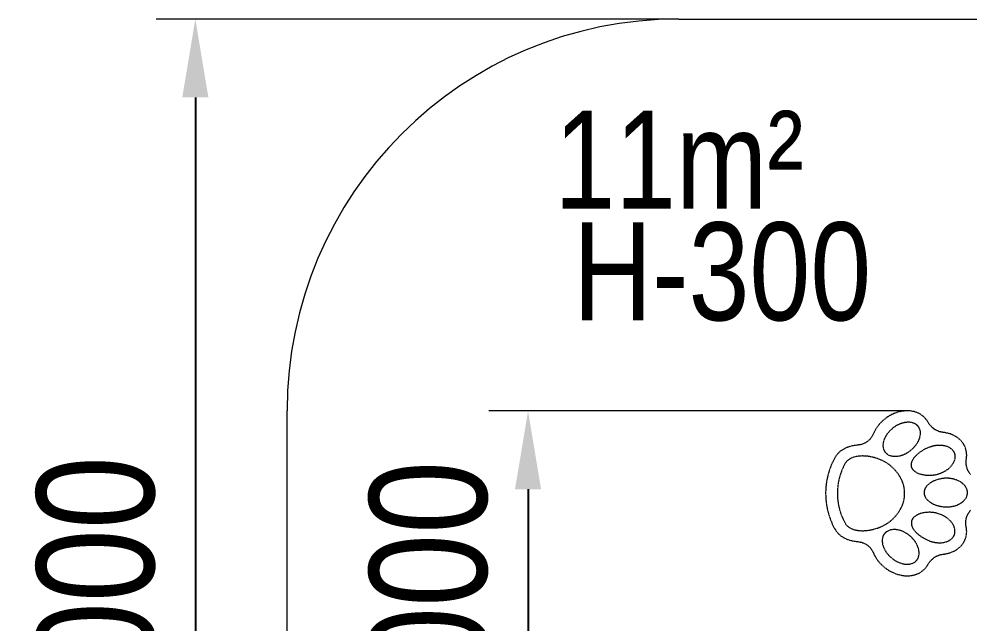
# Model space of a CAD drawing. Header units: millimetres. Extents: x -2496 to 2088, y -2047 to 1545.
# Drawn here: x -2496 to -68, y 1 to 1545 of the extents above; entities that cross this region are included whole.
import ezdxf

# ---------------------------------------------------------------- set-up
doc = ezdxf.new("R2010")
doc.units = ezdxf.units.MM
doc.linetypes.add('HIDDEN', pattern=[1.905, 1.27, -0.635])
for name, color, linetype in [('DIKOM_ЗОНА', 90, 'Continuous'), ('DIKOM_ОБЪЕКТ', 7, 'Continuous'), ('DIKOM_РАЗМЕР_ЗОНА', 7, 'Continuous'), ('DIKOM_РАЗМЕР_ОБЪЕКТА', 7, 'Continuous')]:
    doc.layers.add(name, color=color, linetype=linetype)
doc.styles.add('style1', font='arialbd.ttf', dxfattribs={"width": 0.8})
doc.dimstyles.new('1-50', dxfattribs={"dimtxt": 300, "dimasz": 200, "dimexe": 100, "dimexo": 0, "dimgap": 100, "dimtad": 1, "dimtxsty": 'style1', "dimcen": 200, "dimclrd": 7, "dimclre": 7, "dimclrt": 7, "dimadec": 1, "dimazin": 2, "dimtfac": 1, "dimtmove": 0, "dimatfit": 2, "dimfxl": 0, "dimlwd": 25, "dimlwe": 18, "dimarcsym": 0})

# ---------------------------------------------------------------- blocks, each defined once
blk = doc.blocks.new('*D1')
at = {"layer": 'Defpoints', "color": 0, "linetype": 'Continuous', "transparency": 16777216}
for p in [(-235.1, 544.9, 0), (-1196.1, -455.7), (-597.4, -455.7, 0)]:
    blk.add_point(p, dxfattribs=at)
at = {"layer": 'DIKOM_РАЗМЕР_ОБЪЕКТА', "color": 7, "linetype": 'Continuous', "lineweight": 18, "transparency": 16777216}
for p, q in [((-235.1, 544.9), (-1296.1, 544.9)), ((-597.4, -455.7), (-1296.1, -455.7))]:
    blk.add_line(p, q, dxfattribs=at)
at = {"layer": 'DIKOM_РАЗМЕР_ОБЪЕКТА', "color": 7, "linetype": 'Continuous', "lineweight": 25, "transparency": 16777216}
blk.add_line((-1196.1, 344.9), (-1196.1, -255.7), dxfattribs=at)
at = {"layer": 'DIKOM_РАЗМЕР_ОБЪЕКТА', "color": 7, "linetype": 'Continuous', "transparency": 16777216}
for points in [[(-1229.5, 344.9), (-1162.8, 344.9), (-1196.1, 544.9)], [(-1229.5, -255.7), (-1162.8, -255.7), (-1196.1, -455.7)]]:
    blk.add_solid(points, dxfattribs=at)
at = {"layer": 'DIKOM_РАЗМЕР_ОБЪЕКТА', "color": 7, "linetype": 'Continuous', "lineweight": 40, "transparency": 16777216, "insert": (-1449.3, 44.6), "char_height": 300, "attachment_point": 5, "rotation": 90, "style": 'style1'}
blk.add_mtext('{\\fArial|b0|i0|c204|p34;1000}', dxfattribs=at)
blk = doc.blocks.new('*D2')
at = {"layer": 'Defpoints', "color": 0, "transparency": 16777216}
for p in [(-811.3, 1545.2), (-2045.5, -1455.9), (-811.1, -1455.9)]:
    blk.add_point(p, dxfattribs=at)
at = {"layer": 'DIKOM_РАЗМЕР_ЗОНА', "color": 7, "lineweight": 18, "transparency": 16777216}
for p, q in [((-811.3, 1545.2), (-2145.5, 1545.2)), ((-811.1, -1455.9), (-2145.5, -1455.9))]:
    blk.add_line(p, q, dxfattribs=at)
at = {"layer": 'DIKOM_РАЗМЕР_ЗОНА', "color": 7, "lineweight": 25, "transparency": 16777216}
blk.add_line((-2045.5, 1345.2), (-2045.5, -1255.9), dxfattribs=at)
at = {"layer": 'DIKOM_РАЗМЕР_ЗОНА', "color": 7, "transparency": 16777216}
for points in [[(-2078.9, 1345.2), (-2012.2, 1345.2), (-2045.5, 1545.2)], [(-2078.9, -1255.9), (-2012.2, -1255.9), (-2045.5, -1455.9)]]:
    blk.add_solid(points, dxfattribs=at)
at = {"layer": 'DIKOM_РАЗМЕР_ЗОНА', "color": 7, "lineweight": 200, "transparency": 16777216, "insert": (-2298.8, 56.8), "char_height": 300, "attachment_point": 5, "rotation": 90, "style": 'style1'}
blk.add_mtext('{\\fArial|b0|i0|c204|p34;3000}', dxfattribs=at)

msp = doc.modelspace()

# ---------------------------------------------------------------- linework, layer by layer
at = {"layer": 'DIKOM_ЗОНА', "color": 3, "lineweight": 15}
for p, q in [((-811.271, 1545.207), (1088.378, 1545.207)), ((-1811.271, -455.874), (-1811.271, 545.207))]:
    msp.add_line(p, q, dxfattribs=at)
msp.add_arc((-811.271, 545.207), 1000, 90, 180, dxfattribs=at)
at = {"layer": 'DIKOM_ОБЪЕКТ', "color": 7, "linetype": 'HIDDEN', "lineweight": 15, "extrusion": (-2.49609e-07, 2.09447e-07, -1)}
for points in [[(265.665, 500.558), (263.537, 502.281), (261.376, 503.91), (259.186, 505.443), (256.972, 506.88), (254.736, 508.222), (252.484, 509.467), (250.219, 510.615), (247.945, 511.666), (245.667, 512.62), (243.388, 513.476), (241.113, 514.232), (238.846, 514.891), (236.59, 515.451), (234.349, 515.91), (232.129, 516.27), (229.932, 516.53), (227.763, 516.689), (225.626, 516.747), (223.526, 516.704), (221.465, 516.559), (219.448, 516.311), (217.48, 515.961), (215.563, 515.508), (213.703, 514.951), (211.904, 514.29), (210.169, 513.526), (208.502, 512.657), (206.908, 511.683), (206.139, 511.156), (205.39, 510.603), (204.661, 510.024), (203.953, 509.419), (203.266, 508.786), (202.601, 508.127), (201.958, 507.442), (201.337, 506.729), (200.744, 505.995), (200.18, 505.242), (199.647, 504.472), (199.143, 503.686), (198.67, 502.884), (198.226, 502.065), (197.811, 501.232), (197.426, 500.384), (196.744, 498.644), (196.177, 496.852), (195.726, 495.01), (195.388, 493.123), (195.163, 491.195), (195.049, 489.229), (195.046, 487.23), (195.152, 485.201), (195.367, 483.146), (195.689, 481.07), (196.117, 478.975), (196.651, 476.867), (197.288, 474.749), (198.028, 472.624), (198.87, 470.498), (199.813, 468.374), (200.855, 466.255), (201.996, 464.146), (203.234, 462.05), (204.569, 459.972), (205.999, 457.915), (207.523, 455.884), (209.14, 453.883), (210.849, 451.914), (212.65, 449.983), (214.54, 448.092), (216.519, 446.247), (218.585, 444.451), (220.713, 442.728), (222.874, 441.1), (225.063, 439.566), (227.278, 438.129), (229.513, 436.787), (231.766, 435.542), (234.031, 434.394), (236.304, 433.343), (238.582, 432.389), (240.861, 431.534), (243.136, 430.777), (245.404, 430.118), (247.66, 429.558), (249.9, 429.099), (252.121, 428.739), (254.317, 428.479), (256.486, 428.32), (258.623, 428.262), (260.724, 428.305), (262.785, 428.451), (264.801, 428.698), (266.77, 429.048), (268.686, 429.502), (270.546, 430.058), (272.346, 430.719), (274.081, 431.483), (275.748, 432.352), (277.342, 433.326), (278.111, 433.853), (278.859, 434.406), (279.588, 434.985), (280.296, 435.591), (280.983, 436.223), (281.649, 436.882), (282.292, 437.567), (282.912, 438.28), (283.506, 439.015), (284.069, 439.767), (284.603, 440.537), (285.106, 441.323), (285.58, 442.126), (286.024, 442.944), (286.438, 443.777), (286.823, 444.626), (287.506, 446.365), (288.072, 448.157), (288.524, 449.998), (288.862, 451.886), (289.087, 453.814), (289.2, 455.78), (289.203, 457.779), (289.097, 459.809), (288.882, 461.863), (288.56, 463.94), (288.132, 466.034), (287.599, 468.142), (286.962, 470.26), (286.221, 472.384), (285.38, 474.511), (284.437, 476.635), (283.395, 478.755), (282.254, 480.863), (281.015, 482.959), (279.681, 485.037), (278.251, 487.094), (276.727, 489.124), (275.109, 491.126), (273.4, 493.095), (271.6, 495.027), (269.71, 496.917), (267.731, 498.762)], [(170.315, 453.281), (167.726, 454.173), (165.138, 454.964), (162.556, 455.655), (159.984, 456.248), (157.424, 456.745), (154.882, 457.144), (152.361, 457.449), (149.865, 457.659), (147.398, 457.776), (144.964, 457.801), (142.567, 457.734), (140.211, 457.577), (137.9, 457.331), (135.637, 456.997), (133.427, 456.576), (131.274, 456.069), (129.182, 455.476), (127.154, 454.8), (125.195, 454.041), (123.308, 453.199), (121.498, 452.277), (119.768, 451.275), (118.122, 450.193), (116.564, 449.034), (115.099, 447.798), (113.73, 446.487), (112.461, 445.1), (111.296, 443.639), (110.754, 442.881), (110.239, 442.105), (109.753, 441.312), (109.294, 440.5), (108.865, 439.671), (108.465, 438.824), (108.096, 437.961), (107.756, 437.079), (107.45, 436.186), (107.177, 435.286), (106.939, 434.38), (106.735, 433.469), (106.565, 432.553), (106.427, 431.632), (106.323, 430.707), (106.251, 429.778), (106.205, 427.91), (106.286, 426.032), (106.491, 424.147), (106.819, 422.259), (107.267, 420.37), (107.833, 418.484), (108.514, 416.604), (109.308, 414.734), (110.212, 412.876), (111.225, 411.035), (112.343, 409.213), (113.566, 407.414), (114.889, 405.642), (116.311, 403.899), (117.829, 402.189), (119.442, 400.515), (121.146, 398.88), (122.939, 397.289), (124.82, 395.743), (126.785, 394.247), (128.832, 392.803), (130.959, 391.416), (133.163, 390.088), (135.443, 388.823), (137.795, 387.624), (140.217, 386.494), (142.708, 385.437), (145.264, 384.455), (147.878, 383.564), (150.537, 382.773), (153.235, 382.081), (155.965, 381.488), (158.72, 380.992), (161.492, 380.592), (167.06, 380.078), (172.613, 379.936), (178.093, 380.16), (183.445, 380.739), (186.055, 381.161), (188.611, 381.668), (191.107, 382.26), (193.535, 382.936), (195.888, 383.696), (198.159, 384.537), (200.341, 385.459), (202.427, 386.462), (204.41, 387.543), (206.282, 388.702), (208.037, 389.938), (209.667, 391.25), (210.434, 391.935), (211.166, 392.637), (211.864, 393.358), (212.526, 394.098), (213.152, 394.855), (213.74, 395.631), (214.29, 396.425), (214.801, 397.236), (215.272, 398.065), (215.702, 398.912), (216.091, 399.776), (216.436, 400.658), (216.737, 401.551), (216.99, 402.451), (217.198, 403.357), (217.36, 404.267), (217.478, 405.183), (217.552, 406.104), (217.583, 407.03), (217.571, 407.959), (217.517, 408.891), (217.422, 409.826), (217.287, 410.764), (217.112, 411.704), (216.898, 412.646), (216.645, 413.589), (216.355, 414.533), (216.028, 415.478), (215.265, 417.367), (214.362, 419.253), (213.325, 421.133), (212.16, 423.003), (210.871, 424.861), (209.464, 426.702), (207.945, 428.523), (206.32, 430.322), (204.593, 432.094), (202.771, 433.838), (198.862, 437.222), (194.637, 440.448), (190.14, 443.49), (185.415, 446.32), (180.506, 448.914), (175.458, 451.243)], [(235.115, 334.539), (234.988, 336.661), (234.948, 338.814), (234.995, 340.995), (235.127, 343.202), (235.344, 345.433), (235.646, 347.684), (236.499, 352.238), (237.683, 356.845), (239.192, 361.485), (241.021, 366.138), (243.164, 370.783), (245.618, 375.401), (248.376, 379.971), (251.434, 384.473), (254.786, 388.887), (258.429, 393.194), (262.356, 397.372), (266.562, 401.402), (271.043, 405.263), (274.319, 407.815), (277.727, 410.234), (281.255, 412.517), (284.891, 414.665), (288.624, 416.676), (292.443, 418.55), (296.334, 420.284), (300.288, 421.878), (308.334, 424.642), (316.486, 426.833), (324.653, 428.443), (328.712, 429.027), (332.739, 429.463), (336.723, 429.749), (340.652, 429.885), (344.514, 429.869), (348.297, 429.7), (351.991, 429.378), (355.583, 428.9), (359.061, 428.267), (362.414, 427.477), (365.631, 426.529), (368.698, 425.421), (371.606, 424.154), (372.996, 423.46), (374.342, 422.726), (375.642, 421.95), (376.894, 421.135), (378.098, 420.279), (379.251, 419.381), (380.353, 418.442), (381.401, 417.462), (382.395, 416.441), (383.332, 415.379), (384.53, 413.875), (385.642, 412.322), (386.67, 410.721), (387.613, 409.074), (392.028, 400.246), (395.855, 391.223), (399.092, 382.033), (401.742, 372.702), (403.802, 363.26), (405.274, 353.734), (406.157, 344.151), (406.451, 334.541), (406.157, 324.931), (405.274, 315.349), (403.802, 305.822), (401.742, 296.38), (399.093, 287.049), (395.855, 277.859), (392.029, 268.835), (387.614, 260.008), (386.67, 258.36), (385.643, 256.759), (384.53, 255.206), (383.333, 253.702), (382.395, 252.639), (381.401, 251.618), (380.353, 250.639), (379.251, 249.7), (378.098, 248.802), (376.894, 247.946), (375.642, 247.13), (374.342, 246.355), (372.996, 245.62), (371.606, 244.926), (368.699, 243.659), (365.631, 242.552), (362.414, 241.604), (359.061, 240.814), (355.583, 240.18), (351.991, 239.703), (348.298, 239.381), (344.514, 239.212), (340.652, 239.196), (336.723, 239.331), (332.739, 239.618), (328.712, 240.053), (324.653, 240.638), (316.487, 242.248), (308.334, 244.439), (300.288, 247.203), (296.335, 248.797), (292.443, 250.531), (288.624, 252.404), (284.891, 254.415), (281.255, 256.563), (277.727, 258.847), (274.319, 261.266), (271.043, 263.817), (266.563, 267.679), (262.356, 271.709), (258.43, 275.887), (254.787, 280.193), (251.435, 284.607), (248.377, 289.109), (245.619, 293.678), (243.165, 298.296), (241.022, 302.941), (239.193, 307.593), (237.684, 312.233), (236.5, 316.84), (235.646, 321.394), (235.345, 323.645), (235.127, 325.876), (234.995, 328.083), (234.948, 330.264), (234.988, 332.417)], [(127.511, 299.825), (124.773, 299.872), (122.071, 300.014), (119.408, 300.247), (116.788, 300.569), (114.213, 300.979), (111.687, 301.472), (109.214, 302.049), (106.797, 302.705), (104.439, 303.439), (102.143, 304.248), (99.913, 305.131), (97.753, 306.084), (95.665, 307.105), (93.653, 308.193), (91.721, 309.345), (89.871, 310.558), (88.108, 311.83), (86.433, 313.159), (84.852, 314.543), (83.367, 315.979), (81.981, 317.465), (80.698, 318.998), (79.521, 320.577), (78.454, 322.199), (77.5, 323.862), (76.662, 325.563), (75.944, 327.3), (75.349, 329.071), (75.099, 329.968), (74.881, 330.873), (74.695, 331.786), (74.542, 332.705), (74.422, 333.631), (74.336, 334.563), (74.284, 335.501), (74.266, 336.446), (74.284, 337.39), (74.336, 338.329), (74.422, 339.261), (74.542, 340.188), (74.695, 341.107), (74.881, 342.019), (75.099, 342.924), (75.349, 343.821), (75.944, 345.592), (76.662, 347.329), (77.5, 349.03), (78.454, 350.693), (79.521, 352.315), (80.698, 353.894), (81.981, 355.428), (83.367, 356.913), (84.852, 358.349), (86.433, 359.733), (88.108, 361.062), (89.871, 362.334), (91.721, 363.548), (93.653, 364.699), (95.665, 365.787), (97.753, 366.808), (99.913, 367.762), (102.143, 368.644), (104.439, 369.453), (106.797, 370.187), (109.214, 370.843), (111.687, 371.419), (114.213, 371.913), (116.788, 372.323), (119.408, 372.645), (122.071, 372.878), (124.773, 373.02), (127.511, 373.067), (132.999, 372.878), (138.42, 372.323), (143.735, 371.419), (148.903, 370.187), (153.886, 368.643), (158.643, 366.808), (160.924, 365.787), (163.135, 364.699), (165.269, 363.548), (167.322, 362.334), (169.289, 361.062), (171.165, 359.733), (172.945, 358.349), (174.624, 356.913), (176.197, 355.428), (177.66, 353.894), (179.006, 352.315), (180.232, 350.693), (181.332, 349.03), (182.302, 347.329), (182.736, 346.465), (183.136, 345.592), (183.5, 344.711), (183.829, 343.821), (184.122, 342.924), (184.377, 342.019), (184.595, 341.107), (184.775, 340.188), (184.916, 339.261), (185.017, 338.329), (185.078, 337.39), (185.099, 336.446), (185.078, 335.501), (185.017, 334.563), (184.916, 333.631), (184.775, 332.705), (184.595, 331.786), (184.377, 330.873), (184.122, 329.968), (183.829, 329.071), (183.5, 328.181), (183.136, 327.3), (182.736, 326.427), (182.302, 325.563), (181.332, 323.862), (180.232, 322.199), (179.006, 320.577), (177.66, 318.998), (176.197, 317.465), (174.624, 315.979), (172.945, 314.543), (171.165, 313.159), (169.289, 311.83), (167.322, 310.558), (165.269, 309.345), (163.135, 308.193), (160.924, 307.105), (158.643, 306.084), (153.886, 304.248), (148.903, 302.705), (143.735, 301.472), (138.42, 300.569), (132.999, 300.014)], [(170.315, 212.855), (167.726, 211.963), (165.139, 211.172), (162.557, 210.481), (159.984, 209.887), (157.424, 209.391), (154.882, 208.991), (152.361, 208.687), (149.865, 208.477), (147.398, 208.36), (144.964, 208.335), (142.567, 208.402), (140.211, 208.559), (137.9, 208.805), (135.637, 209.138), (133.428, 209.56), (131.275, 210.067), (129.182, 210.659), (127.154, 211.336), (125.195, 212.095), (123.308, 212.937), (121.498, 213.859), (119.768, 214.861), (118.122, 215.942), (116.565, 217.102), (115.099, 218.338), (113.73, 219.649), (112.461, 221.036), (111.296, 222.497), (110.754, 223.255), (110.24, 224.03), (109.753, 224.824), (109.295, 225.636), (108.865, 226.465), (108.466, 227.311), (108.096, 228.175), (107.756, 229.057), (107.45, 229.95), (107.178, 230.85), (106.94, 231.756), (106.735, 232.667), (106.565, 233.583), (106.428, 234.504), (106.323, 235.429), (106.252, 236.358), (106.205, 238.225), (106.286, 240.103), (106.491, 241.988), (106.819, 243.877), (107.267, 245.766), (107.833, 247.652), (108.514, 249.532), (109.308, 251.402), (110.212, 253.26), (111.225, 255.101), (112.344, 256.922), (113.566, 258.721), (114.889, 260.494), (116.311, 262.237), (117.83, 263.947), (119.442, 265.621), (121.146, 267.256), (122.94, 268.847), (124.82, 270.393), (126.785, 271.889), (128.832, 273.333), (130.959, 274.72), (133.163, 276.048), (135.443, 277.313), (137.795, 278.512), (140.218, 279.642), (142.708, 280.699), (145.264, 281.681), (147.878, 282.572), (150.537, 283.363), (153.235, 284.055), (155.965, 284.648), (158.72, 285.144), (161.492, 285.544), (167.06, 286.058), (172.613, 286.2), (178.093, 285.976), (183.445, 285.396), (186.055, 284.975), (188.611, 284.468), (191.107, 283.876), (193.535, 283.199), (195.888, 282.44), (198.159, 281.599), (200.341, 280.677), (202.427, 279.674), (204.41, 278.593), (206.282, 277.434), (208.037, 276.197), (209.668, 274.886), (210.434, 274.201), (211.166, 273.499), (211.864, 272.777), (212.526, 272.038), (213.152, 271.281), (213.74, 270.505), (214.29, 269.711), (214.801, 268.9), (215.272, 268.07), (215.702, 267.224), (216.091, 266.36), (216.436, 265.478), (216.737, 264.585), (216.99, 263.685), (217.198, 262.779), (217.361, 261.869), (217.478, 260.952), (217.552, 260.031), (217.583, 259.106), (217.571, 258.177), (217.517, 257.245), (217.423, 256.31), (217.287, 255.372), (217.112, 254.431), (216.898, 253.49), (216.645, 252.547), (216.355, 251.602), (216.028, 250.658), (215.265, 248.769), (214.362, 246.883), (213.325, 245.003), (212.16, 243.133), (210.871, 241.275), (209.464, 239.434), (207.946, 237.613), (206.32, 235.814), (204.594, 234.041), (202.771, 232.298), (198.862, 228.914), (194.637, 225.688), (190.14, 222.646), (185.415, 219.815), (180.506, 217.222), (175.458, 214.893)], [(268.376, 169.854), (266.248, 168.131), (264.087, 166.503), (261.897, 164.97), (259.683, 163.532), (257.447, 162.191), (255.195, 160.946), (252.93, 159.798), (250.657, 158.746), (248.378, 157.793), (246.1, 156.937), (243.824, 156.18), (241.557, 155.522), (239.301, 154.962), (237.061, 154.502), (234.84, 154.142), (232.643, 153.882), (230.475, 153.723), (228.338, 153.665), (226.237, 153.709), (224.176, 153.854), (222.159, 154.101), (220.191, 154.452), (218.275, 154.905), (216.415, 155.461), (214.615, 156.122), (212.88, 156.886), (211.213, 157.755), (209.619, 158.73), (208.85, 159.256), (208.101, 159.809), (207.372, 160.388), (206.664, 160.994), (205.977, 161.626), (205.312, 162.285), (204.669, 162.971), (204.049, 163.683), (203.455, 164.418), (202.891, 165.17), (202.358, 165.94), (201.855, 166.726), (201.381, 167.529), (200.937, 168.347), (200.522, 169.181), (200.137, 170.029), (199.455, 171.768), (198.888, 173.56), (198.437, 175.402), (198.099, 177.289), (197.874, 179.217), (197.76, 181.183), (197.757, 183.183), (197.864, 185.211), (198.078, 187.267), (198.4, 189.343), (198.829, 191.437), (199.362, 193.545), (199.999, 195.664), (200.739, 197.788), (201.581, 199.914), (202.524, 202.039), (203.566, 204.157), (204.707, 206.267), (205.945, 208.362), (207.28, 210.44), (208.71, 212.497), (210.234, 214.528), (211.851, 216.53), (213.561, 218.498), (215.361, 220.43), (217.251, 222.32), (219.23, 224.165), (221.296, 225.962), (223.424, 227.685), (225.585, 229.313), (227.774, 230.846), (229.989, 232.284), (232.225, 233.625), (234.477, 234.87), (236.742, 236.018), (239.015, 237.069), (241.294, 238.023), (243.572, 238.878), (245.847, 239.636), (248.115, 240.294), (250.371, 240.854), (252.611, 241.314), (254.832, 241.674), (257.029, 241.934), (259.197, 242.093), (261.334, 242.151), (263.435, 242.107), (265.496, 241.962), (267.513, 241.714), (269.481, 241.364), (271.397, 240.911), (273.257, 240.354), (275.057, 239.694), (276.792, 238.93), (278.459, 238.061), (280.053, 237.086), (280.822, 236.56), (281.571, 236.007), (282.299, 235.428), (283.008, 234.821), (283.695, 234.189), (284.36, 233.531), (285.003, 232.845), (285.623, 232.132), (286.217, 231.398), (286.78, 230.645), (287.314, 229.876), (287.817, 229.09), (288.291, 228.287), (288.735, 227.469), (289.149, 226.635), (289.535, 225.787), (290.217, 224.048), (290.783, 222.256), (291.235, 220.414), (291.573, 218.527), (291.798, 216.598), (291.912, 214.632), (291.915, 212.633), (291.808, 210.604), (291.593, 208.55), (291.271, 206.473), (290.843, 204.378), (290.31, 202.27), (289.673, 200.152), (288.933, 198.028), (288.091, 195.902), (287.148, 193.777), (286.106, 191.658), (284.965, 189.549), (283.727, 187.453), (282.392, 185.376), (280.962, 183.319), (279.438, 181.288), (277.821, 179.286), (276.111, 177.317), (274.311, 175.386), (272.421, 173.496), (270.442, 171.651)]]:
    msp.add_lwpolyline(points, close=True, dxfattribs=at)
at = {"layer": 'DIKOM_ОБЪЕКТ', "color": 7, "linetype": 'HIDDEN', "lineweight": 15}
msp.add_polyline3d([(-66.761, 382.657, 0), (-68.578, 385.102, 0), (-70.236, 387.643, 0), (-71.732, 390.273, 0), (-73.065, 392.983, 0), (-74.233, 395.766, 0), (-75.234, 398.614, 0), (-76.067, 401.518, 0), (-76.728, 404.471, 0), (-77.216, 407.465, 0), (-77.531, 410.492, 0), (-77.668, 413.543, 0), (-77.627, 416.612, 0), (-77.406, 419.69, 0), (-77.003, 422.768, 0), (-76.553, 426.211, 0), (-76.312, 429.671, 0), (-76.285, 433.142, 0), (-76.478, 436.621, 0), (-76.897, 440.1, 0), (-77.547, 443.576, 0), (-78.434, 447.042, 0), (-79.564, 450.493, 0), (-80.404, 452.66, 0), (-81.324, 454.767, 0), (-82.324, 456.816, 0), (-83.399, 458.806, 0), (-84.549, 460.736, 0), (-85.772, 462.608, 0), (-87.065, 464.42, 0), (-88.426, 466.173, 0), (-89.854, 467.867, 0), (-91.347, 469.5, 0), (-92.902, 471.075, 0), (-94.517, 472.588, 0), (-96.191, 474.043, 0), (-97.921, 475.436, 0), (-99.705, 476.77, 0), (-101.542, 478.043, 0), (-105.365, 480.408, 0), (-109.373, 482.53, 0), (-113.551, 484.407, 0), (-117.882, 486.04, 0), (-122.35, 487.427, 0), (-126.939, 488.567, 0), (-131.633, 489.458, 0), (-136.415, 490.102, 0), (-139.466, 490.531, 0), (-142.461, 491.154, 0), (-145.395, 491.966, 0), (-148.263, 492.958, 0), (-151.058, 494.126, 0), (-153.776, 495.463, 0), (-156.41, 496.963, 0), (-158.955, 498.62, 0), (-161.405, 500.429, 0), (-163.755, 502.381, 0), (-165.998, 504.473, 0), (-168.13, 506.697, 0), (-170.145, 509.047, 0), (-172.037, 511.518, 0), (-173.801, 514.102, 0), (-175.43, 516.794, 0), (-176.682, 518.884, 0), (-178.038, 520.932, 0), (-179.499, 522.935, 0), (-181.066, 524.891, 0), (-183.477, 527.581, 0), (-186.02, 530.071, 0), (-188.688, 532.363, 0), (-191.475, 534.459, 0), (-194.372, 536.361, 0), (-197.373, 538.072, 0), (-200.469, 539.593, 0), (-203.654, 540.927, 0), (-206.921, 542.077, 0), (-210.261, 543.043, 0), (-213.669, 543.828, 0), (-217.136, 544.436, 0), (-220.654, 544.866, 0), (-224.218, 545.122, 0), (-227.819, 545.207, 0), (-231.45, 545.122, 0), (-235.104, 544.868, 0), (-238.773, 544.45, 0), (-242.45, 543.867, 0), (-246.128, 543.124, 0), (-249.8, 542.222, 0), (-253.457, 541.162, 0), (-257.094, 539.948, 0), (-260.702, 538.582, 0), (-264.274, 537.065, 0), (-267.803, 535.399, 0), (-271.281, 533.589, 0), (-274.702, 531.633, 0), (-278.058, 529.536, 0), (-281.341, 527.3, 0), (-284.544, 524.926, 0), (-287.66, 522.417, 0), (-292.162, 518.399, 0), (-296.392, 514.14, 0), (-300.337, 509.663, 0), (-303.985, 504.992, 0), (-307.324, 500.15, 0), (-310.344, 495.161, 0), (-313.032, 490.049, 0), (-315.377, 484.837, 0), (-316.003, 483.401, 0), (-316.68, 481.997, 0), (-317.408, 480.627, 0), (-318.184, 479.29, 0), (-319.009, 477.988, 0), (-319.879, 476.721, 0), (-320.795, 475.489, 0), (-321.754, 474.294, 0), (-322.756, 473.134, 0), (-323.799, 472.013, 0), (-324.881, 470.928, 0), (-326.003, 469.881, 0), (-328.355, 467.904, 0), (-330.847, 466.086, 0), (-333.466, 464.43, 0), (-336.203, 462.94, 0), (-339.047, 461.621, 0), (-341.988, 460.478, 0), (-345.016, 459.513, 0), (-348.12, 458.731, 0), (-351.289, 458.136, 0), (-354.514, 457.732, 0), (-362.428, 456.72, 0), (-366.277, 456.023, 0), (-370.044, 455.196, 0), (-373.722, 454.239, 0), (-377.303, 453.152, 0), (-380.78, 451.931, 0), (-384.145, 450.578, 0), (-387.392, 449.091, 0), (-390.512, 447.468, 0), (-393.499, 445.709, 0), (-396.345, 443.813, 0), (-399.042, 441.778, 0), (-401.584, 439.605, 0), (-403.962, 437.29, 0), (-406.17, 434.835, 0), (-408.425, 432.011, 0), (-410.465, 429.171, 0), (-412.325, 426.273, 0), (-414.039, 423.276, 0), (-419.291, 412.775, 0), (-423.842, 402.037, 0), (-427.693, 391.097, 0), (-430.844, 379.989, 0), (-433.295, 368.745, 0), (-435.045, 357.4, 0), (-436.095, 345.988, 0), (-436.446, 334.542, 0), (-436.096, 323.095, 0), (-435.045, 311.683, 0), (-433.295, 300.338, 0), (-430.844, 289.095, 0), (-427.693, 277.986, 0), (-423.842, 267.046, 0), (-419.291, 256.308, 0), (-414.04, 245.807, 0), (-412.325, 242.809, 0), (-410.465, 239.911, 0), (-408.424, 237.069, 0), (-406.169, 234.246, 0), (-403.961, 231.79, 0), (-401.582, 229.475, 0), (-399.04, 227.301, 0), (-396.342, 225.266, 0), (-393.496, 223.37, 0), (-390.509, 221.611, 0), (-387.388, 219.988, 0), (-384.14, 218.501, 0), (-380.774, 217.148, 0), (-377.296, 215.927, 0), (-373.715, 214.84, 0), (-370.036, 213.883, 0), (-366.268, 213.056, 0), (-362.419, 212.359, 0), (-354.503, 211.347, 0), (-351.276, 210.944, 0), (-348.104, 210.35, 0), (-344.997, 209.568, 0), (-341.967, 208.604, 0), (-339.022, 207.461, 0), (-336.174, 206.143, 0), (-333.433, 204.654, 0), (-330.81, 203, 0), (-328.314, 201.182, 0), (-325.956, 199.206, 0), (-324.832, 198.16, 0), (-323.747, 197.076, 0), (-322.701, 195.954, 0), (-321.696, 194.795, 0), (-320.734, 193.6, 0), (-319.815, 192.368, 0), (-318.941, 191.102, 0), (-318.114, 189.8, 0), (-317.334, 188.464, 0), (-316.602, 187.094, 0), (-315.921, 185.69, 0), (-315.291, 184.253, 0), (-312.946, 179.069, 0), (-310.261, 173.985, 0), (-307.247, 169.023, 0), (-303.917, 164.208, 0), (-300.282, 159.562, 0), (-296.353, 155.109, 0), (-292.142, 150.871, 0), (-287.66, 146.873, 0), (-284.544, 144.364, 0), (-281.341, 141.99, 0), (-278.058, 139.754, 0), (-274.702, 137.657, 0), (-271.282, 135.702, 0), (-267.803, 133.89, 0), (-264.274, 132.225, 0), (-260.702, 130.708, 0), (-257.094, 129.341, 0), (-253.458, 128.127, 0), (-249.8, 127.068, 0), (-246.128, 126.165, 0), (-242.45, 125.422, 0), (-238.773, 124.84, 0), (-235.104, 124.422, 0), (-231.45, 124.168, 0), (-227.819, 124.083, 0), (-224.218, 124.167, 0), (-220.654, 124.424, 0), (-217.136, 124.854, 0), (-213.669, 125.461, 0), (-210.262, 126.247, 0), (-206.921, 127.213, 0), (-203.654, 128.363, 0), (-200.469, 129.696, 0), (-197.373, 131.218, 0), (-194.372, 132.929, 0), (-191.475, 134.831, 0), (-188.688, 136.927, 0), (-186.02, 139.218, 0), (-183.477, 141.709, 0), (-181.066, 144.399, 0), (-179.499, 146.355, 0), (-178.038, 148.358, 0), (-176.682, 150.406, 0), (-175.43, 152.495, 0), (-173.801, 155.188, 0), (-172.037, 157.773, 0), (-170.145, 160.243, 0), (-168.13, 162.593, 0), (-165.998, 164.817, 0), (-163.755, 166.908, 0), (-161.405, 168.861, 0), (-158.955, 170.669, 0), (-156.41, 172.326, 0), (-153.776, 173.827, 0), (-151.058, 175.164, 0), (-148.263, 176.331, 0), (-145.395, 177.325, 0), (-142.461, 178.135, 0), (-139.466, 178.759, 0), (-136.416, 179.188, 0), (-131.633, 179.831, 0), (-126.939, 180.723, 0), (-122.35, 181.863, 0), (-117.882, 183.25, 0), (-113.551, 184.883, 0), (-109.373, 186.76, 0), (-105.365, 188.882, 0), (-101.542, 191.247, 0), (-99.705, 192.52, 0), (-97.921, 193.853, 0), (-96.191, 195.247, 0), (-94.517, 196.701, 0), (-92.902, 198.215, 0), (-91.347, 199.789, 0), (-89.855, 201.423, 0), (-88.427, 203.116, 0), (-87.065, 204.869, 0), (-85.772, 206.682, 0), (-84.549, 208.553, 0), (-83.399, 210.484, 0), (-82.324, 212.474, 0), (-81.324, 214.522, 0), (-80.404, 216.63, 0), (-79.564, 218.796, 0), (-78.902, 220.723, 0), (-78.317, 222.655, 0), (-77.808, 224.592, 0), (-77.373, 226.532, 0), (-77.012, 228.474, 0), (-76.723, 230.418, 0), (-76.506, 232.364, 0), (-76.359, 234.308, 0), (-76.282, 236.252, 0), (-76.274, 238.193, 0), (-76.46, 242.066, 0), (-76.908, 245.919, 0), (-77.611, 249.745, 0), (-78.162, 252.744, 0), (-78.517, 255.75, 0), (-78.676, 258.753, 0), (-78.643, 261.743, 0), (-78.421, 264.713, 0), (-78.011, 267.654, 0), (-77.416, 270.555, 0), (-76.639, 273.407, 0), (-75.682, 276.201, 0), (-74.547, 278.93, 0), (-73.236, 281.582, 0), (-71.753, 284.15, 0), (-70.099, 286.624, 0), (-68.276, 288.995, 0), (-66.289, 291.254, 0)], dxfattribs=at)

# ---------------------------------------------------------------- texts
at = {"layer": 'DIKOM_РАЗМЕР_ОБЪЕКТА', "char_height": 250, "width": 812.38483, "attachment_point": 1, "style": 'style1'}
for s, insert in [('{\\fArial|b0|i0|c204|p34;11m²}', (-1128.952, 1311.195)), ('{\\fArial|b0|i0|c204|p34;H-300}', (-1080.982, 1026.223))]:
    msp.add_mtext(s, dxfattribs=dict(at, insert=insert))

# ---------------------------------------------------------------- dimensions: what is measured, and where the dimension line sits
at = {"layer": 'DIKOM_РАЗМЕР_ЗОНА', "color": 3, "lineweight": 200}
dim = msp.add_linear_dim(base=(-2045.549, -1455.874), p1=(-811.271, 1545.207), p2=(-811.096, -1455.874), angle=90, text='{\\fArial|b0|i0|c204|p34;3000}', dimstyle='1-50', dxfattribs=at)
dim.commit()
dim.dimension.update_dxf_attribs({"geometry": '*D2', "text_midpoint": (-2045.549, 56.758), "dimtype": 160})
at = {"layer": 'DIKOM_РАЗМЕР_ОБЪЕКТА', "color": 7, "linetype": 'Continuous', "lineweight": 40}
dim = msp.add_linear_dim(base=(-1196.119, -455.705), p1=(-235.104, 544.868, 0), p2=(-597.436, -455.705, 0), angle=90, text='{\\fArial|b0|i0|c204|p34;1000}', dimstyle='1-50', dxfattribs=at)
dim.commit()
dim.dimension.update_dxf_attribs({"geometry": '*D1', "text_midpoint": (-1196.119, 44.582), "dimtype": 160})

doc.saveas('drawing.dxf')
